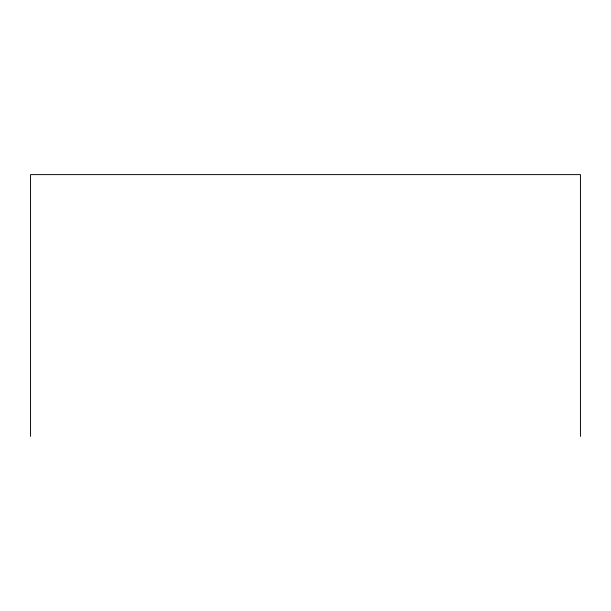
<?xml version="1.0" encoding="UTF-8"?>
<svg xmlns="http://www.w3.org/2000/svg" width="611" height="611" viewBox="0 0 611 611"><rect width="100%" height="100%" fill="white"/><g stroke="black" fill="none" stroke-linecap="round" stroke-linejoin="round"><path stroke-width="0.92" d="M580.45 436.391L580.45 174.609L30.55 174.609L30.55 436.391"/></g></svg>
